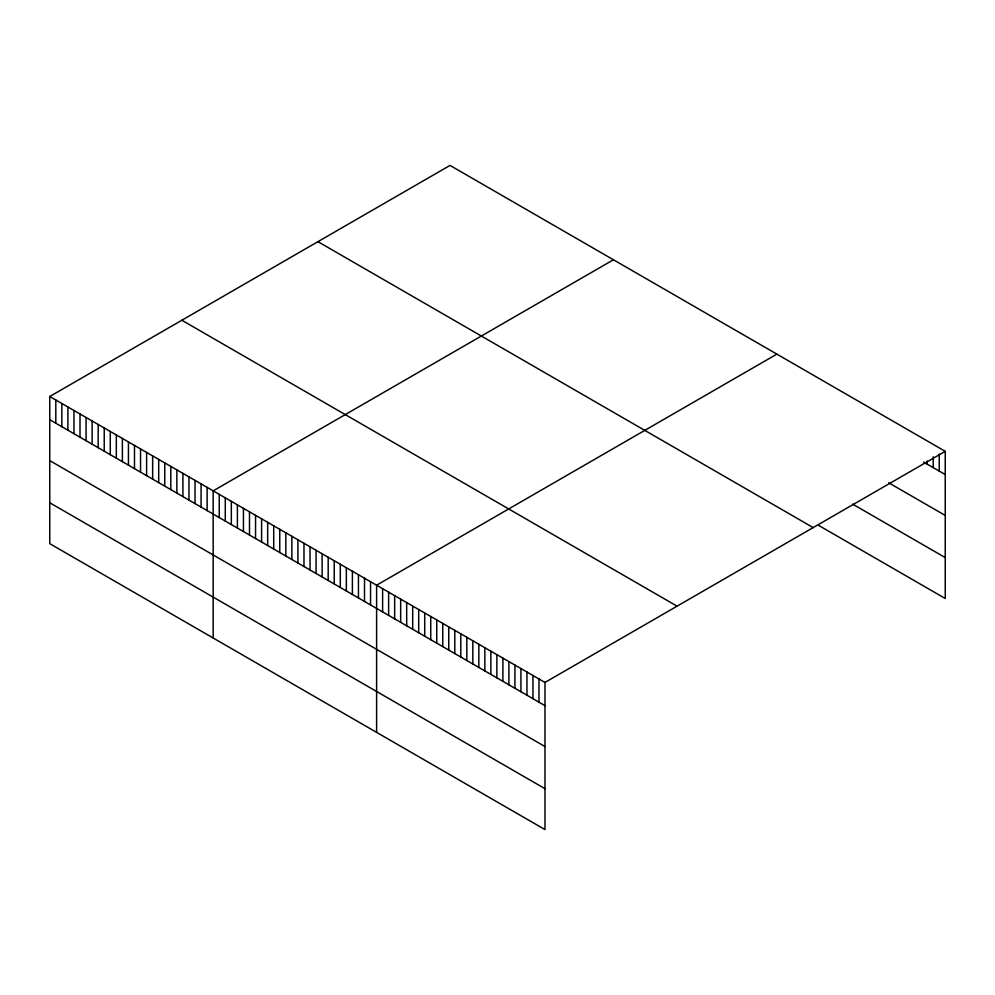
<?xml version="1.0" encoding="UTF-8"?>
<svg xmlns="http://www.w3.org/2000/svg" width="995" height="995" viewBox="0 0 995 995"><rect width="100%" height="100%" fill="white"/><g stroke="black" fill="none" stroke-linecap="round" stroke-linejoin="round"><path stroke-width="1.49" d="M49.75 396.507L544.986 682.433L544.986 829.581L49.75 543.656L49.75 396.507L450.014 165.419L945.25 451.344L945.25 598.492L818.96 525.584M613.442 259.77L213.179 490.858L213.179 638.019M776.871 354.12L376.607 585.209L376.607 732.37M544.986 682.433L945.25 451.344M923.596 462.053L945.25 474.553M888.722 482.811L945.25 515.447M852.64 504.129L945.25 557.598M317.927 241.673L813.164 527.599M181.836 320.241L677.073 606.166M49.75 419.716L544.986 705.642M49.75 460.61L544.986 746.536M49.75 502.761L544.986 788.687M939.23 454.056L939.23 471.07M933.223 456.78L933.223 467.6M927.203 461.033L927.203 464.13M538.979 678.951L538.979 702.159M532.959 675.481L532.959 698.689M526.952 672.011L526.952 695.219M520.932 668.54L520.932 691.749M514.925 665.07L514.925 688.279M508.905 661.6L508.905 684.809M502.898 658.13L502.898 681.339M496.878 654.648L496.878 677.856M490.871 651.178L490.871 674.386M484.851 647.708L484.851 670.916M478.844 644.238L478.844 667.446M472.824 640.768L472.824 663.976M466.817 637.297L466.817 660.506M460.797 633.815L460.797 657.036M454.79 630.345L454.79 653.553M448.77 626.875L448.77 650.083M442.763 623.405L442.763 646.613M436.743 619.935L436.743 643.143M430.735 616.465L430.735 639.673M424.716 612.995L424.716 636.203M418.708 609.512L418.708 632.721M412.689 606.042L412.689 629.25M406.681 602.572L406.681 625.78M400.662 599.102L400.662 622.31M394.654 595.632L394.654 618.84M388.635 592.162L388.635 615.37M382.615 588.692L382.615 611.9M370.55 581.714L370.55 604.923M364.506 578.219L364.506 601.428M358.449 574.724L358.449 597.945M352.392 571.229L352.392 594.45M346.347 567.747L346.347 590.955M340.29 564.252L340.29 587.46M334.233 560.757L334.233 583.965M328.188 557.262L328.188 580.471M322.131 553.767L322.131 576.976M316.074 550.272L316.074 573.481M310.03 546.777L310.03 569.986M303.972 543.282L303.972 566.491M297.915 539.787L297.915 562.996M291.871 536.293L291.871 559.501M285.814 532.798L285.814 556.006M279.757 529.303L279.757 552.511M273.712 525.808L273.712 549.016M267.655 522.313L267.655 545.521M261.598 518.818L261.598 542.026M255.553 515.323L255.553 538.531M249.496 511.828L249.496 535.036M243.439 508.333L243.439 531.541M237.395 504.838L237.395 528.046M231.337 501.343L231.337 524.552M225.28 497.848L225.28 521.057M219.236 494.353L219.236 517.562M207.122 487.363L207.122 510.572M201.077 483.868L201.077 507.077M195.02 480.374L195.02 503.582M188.963 476.879L188.963 500.087M182.918 473.384L182.918 496.592M176.861 469.889L176.861 493.097M170.804 466.394L170.804 489.602M164.76 462.899L164.76 486.107M158.702 459.404L158.702 482.612M152.645 455.909L152.645 479.117M146.601 452.414L146.601 475.622M140.544 448.919L140.544 472.127M134.487 445.424L134.487 468.633M128.442 441.929L128.442 465.138M122.385 438.434L122.385 461.655M116.328 434.952L116.328 458.16M110.283 431.457L110.283 454.665M104.226 427.962L104.226 451.17M98.169 424.467L98.169 447.675M92.125 420.972L92.125 444.18M86.067 417.477L86.067 440.685M80.01 413.982L80.01 437.191M73.966 410.487L73.966 433.696M67.909 406.992L67.909 430.201M61.852 403.497L61.852 426.706M55.807 400.002L55.807 423.211"/></g></svg>
